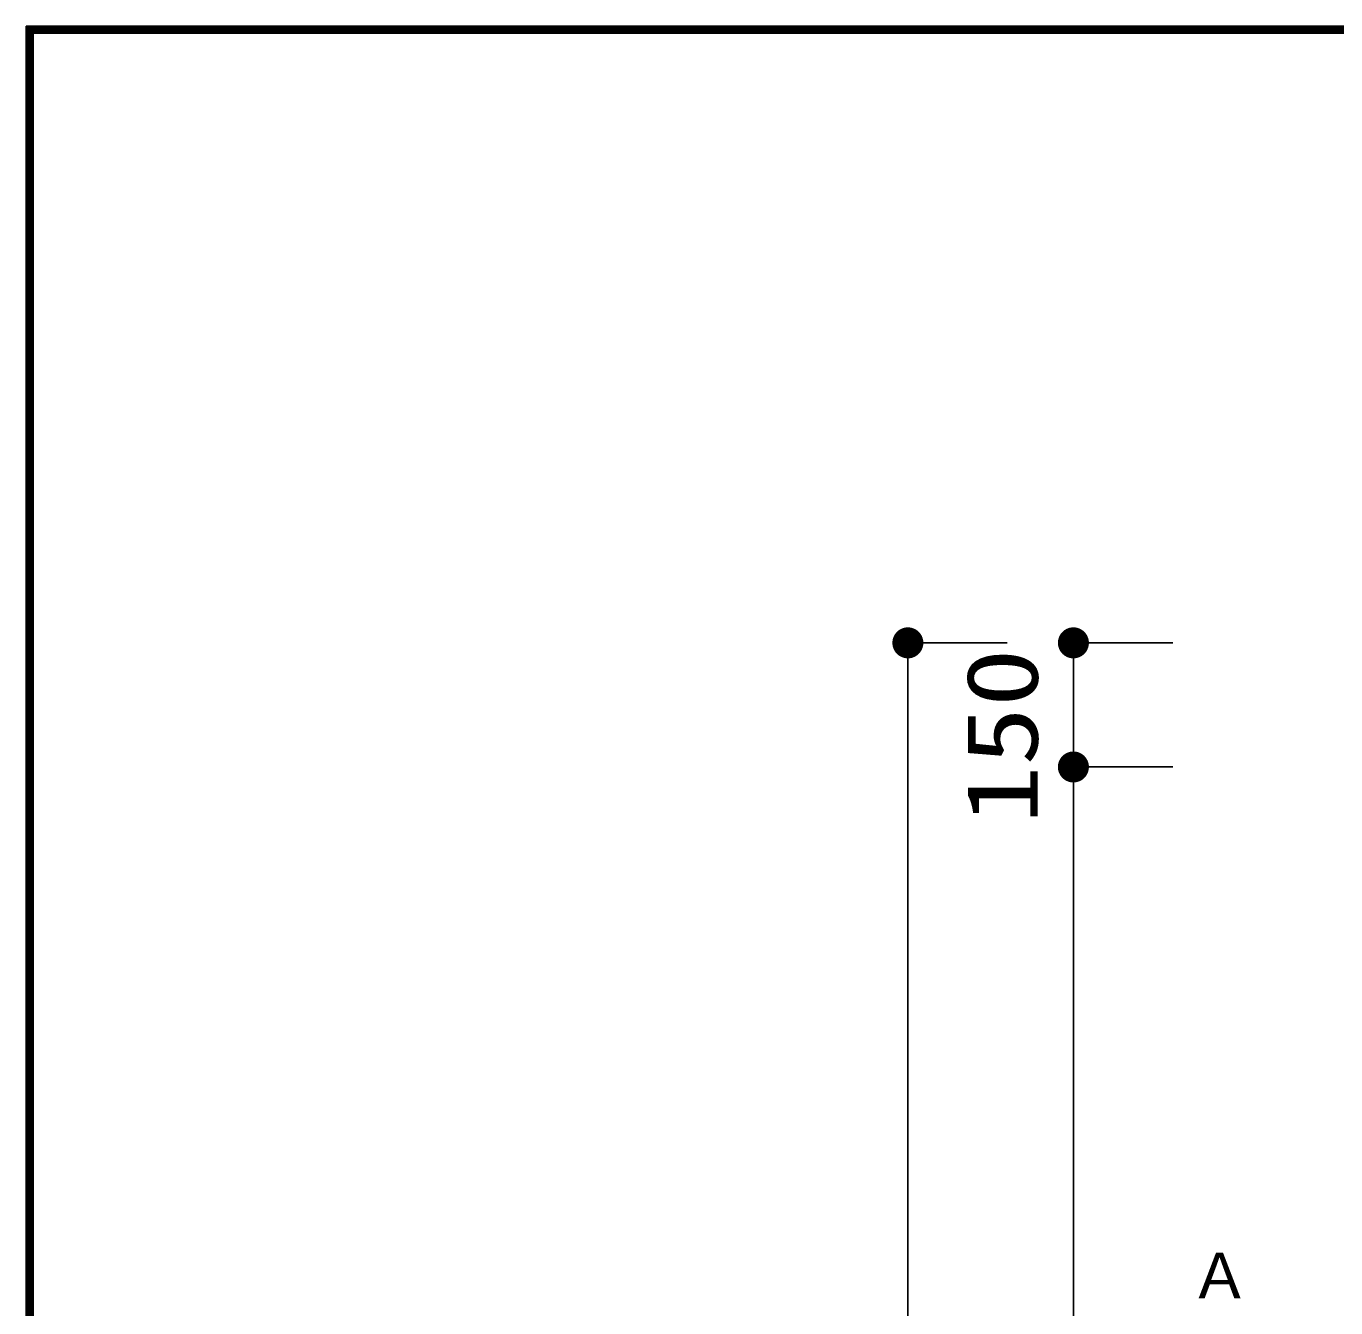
# Model space of a CAD drawing. Units: millimetres, scale not verified. Extents: x -8093 to 8093, y -5792 to 5792.
# Drawn here: x -8093 to -6511, y 4244 to 5792 of the extents above; entities that cross this region are included whole.
import ezdxf
from ezdxf.enums import TextEntityAlignment as Align

# ---------------------------------------------------------------- set-up
doc = ezdxf.new("R2010")
doc.units = ezdxf.units.MM
doc.header["$LTSCALE"] = 30
for name, color, linetype, lineweight in [('0-0_Axis_waku', 7, 'Continuous', 25), ('0-1_00クル-フ-0躯体', 3, 'Continuous', 25), ('0-3_00クル-フ-6寸法', 132, 'Continuous', 25)]:
    doc.layers.add(name, color=color, linetype=linetype, lineweight=lineweight)
doc.styles.add('ＭＳ ゴシック', font='')
doc.styles.get('ＭＳ ゴシック').set_extended_font_data('MS Gothic')

msp = doc.modelspace()

# ---------------------------------------------------------------- linework, layer by layer
at = {"layer": '0-0_Axis_waku'}
for p, q in [((-8093.4, 5792.4), (8093.4, 5792.4)), ((-8093.4, 5792.4), (-8093.4, -5792.4)), ((-8092.8, 5791.8), (8092.8, 5791.8)), ((-8092.8, 5791.8), (-8092.8, -5791.8)), ((-8092.2, 5791.2), (8092.2, 5791.2)), ((-8092.2, 5791.2), (-8092.2, -5791.2)), ((-8091.6, 5790.6), (8091.6, 5790.6)), ((-8091.6, 5790.6), (-8091.6, -5790.6)), ((-8091, 5790), (8091, 5790)), ((-8091, 5790), (-8091, -5790)), ((-8090.4, 5789.4), (8090.4, 5789.4)), ((-8090.4, 5789.4), (-8090.4, -5789.4)), ((-8089.8, 5788.8), (8089.8, 5788.8)), ((-8089.8, 5788.8), (-8089.8, -5788.8)), ((-8089.2, 5788.2), (8089.2, 5788.2)), ((-8089.2, 5788.2), (-8089.2, -5788.2)), ((-8088.6, 5787.6), (8088.6, 5787.6)), ((-8088.6, 5787.6), (-8088.6, -5787.6)), ((-8088, 5787), (8088, 5787)), ((-8088, 5787), (-8088, -5787)), ((-8087.4, 5786.4), (8087.4, 5786.4)), ((-8087.4, 5786.4), (-8087.4, -5786.4)), ((-8086.8, 5785.8), (8086.8, 5785.8)), ((-8086.8, 5785.8), (-8086.8, -5785.8)), ((-8086.2, 5785.2), (8086.2, 5785.2)), ((-8086.2, 5785.2), (-8086.2, -5785.2)), ((-8085.6, 5784.6), (8085.6, 5784.6)), ((-8085.6, 5784.6), (-8085.6, -5784.6)), ((-8085, 5784), (8085, 5784)), ((-8085, 5784), (-8085, -5784))]:
    msp.add_line(p, q, dxfattribs=at)
at = {"layer": '0-3_00クル-フ-6寸法', "color": 4}
for p, q in [((-6908.26, 5047.23), (-7028.26, 5047.23)), ((-7028.26, 5047.23), (-7028.26, 3127.23)), ((-6708.26, 5047.23), (-6828.26, 5047.23)), ((-6828.26, 5047.23), (-6828.26, 4897.23)), ((-6708.26, 4897.23), (-6828.26, 4897.23)), ((-6708.26, 4897.23), (-6828.26, 4897.23)), ((-6828.26, 4897.23), (-6828.26, 3277.23))]:
    msp.add_line(p, q, dxfattribs=at)
at = {"layer": '0-3_00クル-フ-6寸法'}
for points in [[(-7028.26, 5047.23), (-7039.28, 5062.39), (-7037.29, 5063.66)], [(-7028.26, 5047.23), (-7037.29, 5063.66), (-7035.16, 5064.66)], [(-7028.26, 5047.23), (-7035.16, 5064.66), (-7032.92, 5065.39)], [(-7028.26, 5047.23), (-7032.92, 5065.39), (-7030.61, 5065.83)], [(-7028.26, 5047.23), (-7030.61, 5065.83), (-7028.26, 5065.98)], [(-7028.26, 5047.23), (-7028.26, 5065.98), (-7025.91, 5065.83)], [(-7028.26, 5047.23), (-7025.91, 5065.83), (-7023.6, 5065.39)], [(-7028.26, 5047.23), (-7023.6, 5065.39), (-7021.36, 5064.66)], [(-7028.26, 5047.23), (-7021.36, 5064.66), (-7019.23, 5063.66)], [(-7028.26, 5047.23), (-7019.23, 5063.66), (-7017.24, 5062.39)], [(-6828.26, 5047.23), (-6839.28, 5062.39), (-6837.29, 5063.66)], [(-6828.26, 5047.23), (-6837.29, 5063.66), (-6835.16, 5064.66)], [(-6828.26, 5047.23), (-6835.16, 5064.66), (-6832.92, 5065.39)], [(-6828.26, 5047.23), (-6832.92, 5065.39), (-6830.61, 5065.83)], [(-6828.26, 5047.23), (-6830.61, 5065.83), (-6828.26, 5065.98)], [(-6828.26, 5047.23), (-6828.26, 5065.98), (-6825.91, 5065.83)], [(-6828.26, 5047.23), (-6825.91, 5065.83), (-6823.6, 5065.39)], [(-6828.26, 5047.23), (-6823.6, 5065.39), (-6821.36, 5064.66)], [(-6828.26, 5047.23), (-6821.36, 5064.66), (-6819.23, 5063.66)], [(-6828.26, 5047.23), (-6819.23, 5063.66), (-6817.24, 5062.39)], [(-7028.26, 5047.23), (-7046.97, 5048.4), (-7046.68, 5050.74)], [(-7028.26, 5047.23), (-7046.97, 5046.05), (-7046.97, 5048.4)], [(-7028.26, 5047.23), (-7046.68, 5043.71), (-7046.97, 5046.05)], [(-7028.26, 5047.23), (-7046.68, 5050.74), (-7046.09, 5053.02)], [(-7028.26, 5047.23), (-7046.09, 5041.43), (-7046.68, 5043.71)], [(-7028.26, 5047.23), (-7046.09, 5053.02), (-7045.22, 5055.21)], [(-7028.26, 5047.23), (-7045.22, 5039.24), (-7046.09, 5041.43)], [(-7028.26, 5047.23), (-7045.22, 5055.21), (-7044.09, 5057.27)], [(-7028.26, 5047.23), (-7044.09, 5037.18), (-7045.22, 5039.24)], [(-7028.26, 5047.23), (-7044.09, 5057.27), (-7042.71, 5059.18)], [(-7028.26, 5047.23), (-7042.71, 5035.27), (-7044.09, 5037.18)], [(-7028.26, 5047.23), (-7042.71, 5059.18), (-7041.09, 5060.89)], [(-7028.26, 5047.23), (-7041.09, 5033.56), (-7042.71, 5035.27)], [(-7028.26, 5047.23), (-7041.09, 5060.89), (-7039.28, 5062.39)], [(-7028.26, 5047.23), (-7039.28, 5032.06), (-7041.09, 5033.56)], [(-7028.26, 5047.23), (-7037.29, 5030.79), (-7039.28, 5032.06)], [(-7028.26, 5047.23), (-7035.16, 5029.79), (-7037.29, 5030.79)], [(-7028.26, 5047.23), (-7032.92, 5029.06), (-7035.16, 5029.79)], [(-7028.26, 5047.23), (-7030.61, 5028.62), (-7032.92, 5029.06)], [(-7028.26, 5047.23), (-7028.26, 5028.48), (-7030.61, 5028.62)], [(-7028.26, 5047.23), (-7017.24, 5062.39), (-7015.42, 5060.89)], [(-7028.26, 5047.23), (-7015.42, 5060.89), (-7013.81, 5059.18)], [(-7028.26, 5047.23), (-7013.81, 5059.18), (-7012.43, 5057.27)], [(-7028.26, 5047.23), (-7012.43, 5057.27), (-7011.29, 5055.21)], [(-7028.26, 5047.23), (-7011.29, 5055.21), (-7010.43, 5053.02)], [(-7028.26, 5047.23), (-7010.43, 5053.02), (-7009.84, 5050.74)], [(-7028.26, 5047.23), (-7009.84, 5050.74), (-7009.55, 5048.4)], [(-7028.26, 5047.23), (-7009.55, 5048.4), (-7009.55, 5046.05)], [(-7028.26, 5047.23), (-7025.91, 5028.62), (-7028.26, 5028.48)], [(-7028.26, 5047.23), (-7023.6, 5029.06), (-7025.91, 5028.62)], [(-7028.26, 5047.23), (-7021.36, 5029.79), (-7023.6, 5029.06)], [(-7028.26, 5047.23), (-7019.23, 5030.79), (-7021.36, 5029.79)], [(-7028.26, 5047.23), (-7017.24, 5032.06), (-7019.23, 5030.79)], [(-7028.26, 5047.23), (-7015.42, 5033.56), (-7017.24, 5032.06)], [(-7028.26, 5047.23), (-7013.81, 5035.27), (-7015.42, 5033.56)], [(-7028.26, 5047.23), (-7012.43, 5037.18), (-7013.81, 5035.27)], [(-7028.26, 5047.23), (-7011.29, 5039.24), (-7012.43, 5037.18)], [(-7028.26, 5047.23), (-7010.43, 5041.43), (-7011.29, 5039.24)], [(-7028.26, 5047.23), (-7009.84, 5043.71), (-7010.43, 5041.43)], [(-7028.26, 5047.23), (-7009.55, 5046.05), (-7009.84, 5043.71)], [(-6828.26, 5047.23), (-6846.97, 5048.4), (-6846.68, 5050.74)], [(-6828.26, 5047.23), (-6846.97, 5046.05), (-6846.97, 5048.4)], [(-6828.26, 5047.23), (-6846.68, 5043.71), (-6846.97, 5046.05)], [(-6828.26, 5047.23), (-6846.68, 5050.74), (-6846.09, 5053.02)], [(-6828.26, 5047.23), (-6846.09, 5041.43), (-6846.68, 5043.71)], [(-6828.26, 5047.23), (-6846.09, 5053.02), (-6845.22, 5055.21)], [(-6828.26, 5047.23), (-6845.22, 5039.24), (-6846.09, 5041.43)], [(-6828.26, 5047.23), (-6845.22, 5055.21), (-6844.09, 5057.27)], [(-6828.26, 5047.23), (-6844.09, 5037.18), (-6845.22, 5039.24)], [(-6828.26, 5047.23), (-6844.09, 5057.27), (-6842.71, 5059.18)], [(-6828.26, 5047.23), (-6842.71, 5035.27), (-6844.09, 5037.18)], [(-6828.26, 5047.23), (-6842.71, 5059.18), (-6841.09, 5060.89)], [(-6828.26, 5047.23), (-6841.09, 5033.56), (-6842.71, 5035.27)], [(-6828.26, 5047.23), (-6841.09, 5060.89), (-6839.28, 5062.39)], [(-6828.26, 5047.23), (-6839.28, 5032.06), (-6841.09, 5033.56)], [(-6828.26, 5047.23), (-6837.29, 5030.79), (-6839.28, 5032.06)], [(-6828.26, 5047.23), (-6835.16, 5029.79), (-6837.29, 5030.79)], [(-6828.26, 5047.23), (-6832.92, 5029.06), (-6835.16, 5029.79)], [(-6828.26, 5047.23), (-6830.61, 5028.62), (-6832.92, 5029.06)], [(-6828.26, 5047.23), (-6828.26, 5028.48), (-6830.61, 5028.62)], [(-6828.26, 5047.23), (-6817.24, 5062.39), (-6815.42, 5060.89)], [(-6828.26, 5047.23), (-6815.42, 5060.89), (-6813.81, 5059.18)], [(-6828.26, 5047.23), (-6813.81, 5059.18), (-6812.43, 5057.27)], [(-6828.26, 5047.23), (-6812.43, 5057.27), (-6811.29, 5055.21)], [(-6828.26, 5047.23), (-6811.29, 5055.21), (-6810.43, 5053.02)], [(-6828.26, 5047.23), (-6810.43, 5053.02), (-6809.84, 5050.74)], [(-6828.26, 5047.23), (-6809.84, 5050.74), (-6809.55, 5048.4)], [(-6828.26, 5047.23), (-6809.55, 5048.4), (-6809.55, 5046.05)], [(-6828.26, 5047.23), (-6825.91, 5028.62), (-6828.26, 5028.48)], [(-6828.26, 5047.23), (-6823.6, 5029.06), (-6825.91, 5028.62)], [(-6828.26, 5047.23), (-6821.36, 5029.79), (-6823.6, 5029.06)], [(-6828.26, 5047.23), (-6819.23, 5030.79), (-6821.36, 5029.79)], [(-6828.26, 5047.23), (-6817.24, 5032.06), (-6819.23, 5030.79)], [(-6828.26, 5047.23), (-6815.42, 5033.56), (-6817.24, 5032.06)], [(-6828.26, 5047.23), (-6813.81, 5035.27), (-6815.42, 5033.56)], [(-6828.26, 5047.23), (-6812.43, 5037.18), (-6813.81, 5035.27)], [(-6828.26, 5047.23), (-6811.29, 5039.24), (-6812.43, 5037.18)], [(-6828.26, 5047.23), (-6810.43, 5041.43), (-6811.29, 5039.24)], [(-6828.26, 5047.23), (-6809.84, 5043.71), (-6810.43, 5041.43)], [(-6828.26, 5047.23), (-6809.55, 5046.05), (-6809.84, 5043.71)], [(-6828.26, 4897.23), (-6846.09, 4903.02), (-6845.22, 4905.21)], [(-6828.26, 4897.23), (-6846.09, 4903.02), (-6845.22, 4905.21)], [(-6828.26, 4897.23), (-6845.22, 4905.21), (-6844.09, 4907.27)], [(-6828.26, 4897.23), (-6845.22, 4905.21), (-6844.09, 4907.27)], [(-6828.26, 4897.23), (-6844.09, 4907.27), (-6842.71, 4909.18)], [(-6828.26, 4897.23), (-6844.09, 4907.27), (-6842.71, 4909.18)], [(-6828.26, 4897.23), (-6842.71, 4909.18), (-6841.09, 4910.89)], [(-6828.26, 4897.23), (-6842.71, 4909.18), (-6841.09, 4910.89)], [(-6828.26, 4897.23), (-6841.09, 4910.89), (-6839.28, 4912.39)], [(-6828.26, 4897.23), (-6841.09, 4910.89), (-6839.28, 4912.39)], [(-6828.26, 4897.23), (-6839.28, 4912.39), (-6837.29, 4913.66)], [(-6828.26, 4897.23), (-6839.28, 4912.39), (-6837.29, 4913.66)], [(-6828.26, 4897.23), (-6837.29, 4913.66), (-6835.16, 4914.66)], [(-6828.26, 4897.23), (-6837.29, 4913.66), (-6835.16, 4914.66)], [(-6828.26, 4897.23), (-6835.16, 4914.66), (-6832.92, 4915.39)], [(-6828.26, 4897.23), (-6835.16, 4914.66), (-6832.92, 4915.39)], [(-6828.26, 4897.23), (-6832.92, 4915.39), (-6830.61, 4915.83)], [(-6828.26, 4897.23), (-6832.92, 4915.39), (-6830.61, 4915.83)], [(-6828.26, 4897.23), (-6830.61, 4915.83), (-6828.26, 4915.98)], [(-6828.26, 4897.23), (-6830.61, 4915.83), (-6828.26, 4915.98)], [(-6828.26, 4897.23), (-6828.26, 4915.98), (-6825.91, 4915.83)], [(-6828.26, 4897.23), (-6828.26, 4915.98), (-6825.91, 4915.83)], [(-6828.26, 4897.23), (-6825.91, 4915.83), (-6823.6, 4915.39)], [(-6828.26, 4897.23), (-6825.91, 4915.83), (-6823.6, 4915.39)], [(-6828.26, 4897.23), (-6823.6, 4915.39), (-6821.36, 4914.66)], [(-6828.26, 4897.23), (-6823.6, 4915.39), (-6821.36, 4914.66)], [(-6828.26, 4897.23), (-6821.36, 4914.66), (-6819.23, 4913.66)], [(-6828.26, 4897.23), (-6821.36, 4914.66), (-6819.23, 4913.66)], [(-6828.26, 4897.23), (-6819.23, 4913.66), (-6817.24, 4912.39)], [(-6828.26, 4897.23), (-6819.23, 4913.66), (-6817.24, 4912.39)], [(-6828.26, 4897.23), (-6817.24, 4912.39), (-6815.42, 4910.89)], [(-6828.26, 4897.23), (-6817.24, 4912.39), (-6815.42, 4910.89)], [(-6828.26, 4897.23), (-6815.42, 4910.89), (-6813.81, 4909.18)], [(-6828.26, 4897.23), (-6815.42, 4910.89), (-6813.81, 4909.18)], [(-6828.26, 4897.23), (-6813.81, 4909.18), (-6812.43, 4907.27)], [(-6828.26, 4897.23), (-6813.81, 4909.18), (-6812.43, 4907.27)], [(-6828.26, 4897.23), (-6812.43, 4907.27), (-6811.29, 4905.21)], [(-6828.26, 4897.23), (-6812.43, 4907.27), (-6811.29, 4905.21)], [(-6828.26, 4897.23), (-6811.29, 4905.21), (-6810.43, 4903.02)], [(-6828.26, 4897.23), (-6811.29, 4905.21), (-6810.43, 4903.02)], [(-6828.26, 4897.23), (-6846.97, 4898.4), (-6846.68, 4900.74)], [(-6828.26, 4897.23), (-6846.97, 4898.4), (-6846.68, 4900.74)], [(-6828.26, 4897.23), (-6846.97, 4896.05), (-6846.97, 4898.4)], [(-6828.26, 4897.23), (-6846.97, 4896.05), (-6846.97, 4898.4)], [(-6828.26, 4897.23), (-6846.68, 4893.71), (-6846.97, 4896.05)], [(-6828.26, 4897.23), (-6846.68, 4893.71), (-6846.97, 4896.05)], [(-6828.26, 4897.23), (-6846.68, 4900.74), (-6846.09, 4903.02)], [(-6828.26, 4897.23), (-6846.68, 4900.74), (-6846.09, 4903.02)], [(-6828.26, 4897.23), (-6846.09, 4891.43), (-6846.68, 4893.71)], [(-6828.26, 4897.23), (-6846.09, 4891.43), (-6846.68, 4893.71)], [(-6828.26, 4897.23), (-6845.22, 4889.24), (-6846.09, 4891.43)], [(-6828.26, 4897.23), (-6845.22, 4889.24), (-6846.09, 4891.43)], [(-6828.26, 4897.23), (-6844.09, 4887.18), (-6845.22, 4889.24)], [(-6828.26, 4897.23), (-6844.09, 4887.18), (-6845.22, 4889.24)], [(-6828.26, 4897.23), (-6842.71, 4885.27), (-6844.09, 4887.18)], [(-6828.26, 4897.23), (-6842.71, 4885.27), (-6844.09, 4887.18)], [(-6828.26, 4897.23), (-6841.09, 4883.56), (-6842.71, 4885.27)], [(-6828.26, 4897.23), (-6841.09, 4883.56), (-6842.71, 4885.27)], [(-6828.26, 4897.23), (-6839.28, 4882.06), (-6841.09, 4883.56)], [(-6828.26, 4897.23), (-6839.28, 4882.06), (-6841.09, 4883.56)], [(-6828.26, 4897.23), (-6837.29, 4880.79), (-6839.28, 4882.06)], [(-6828.26, 4897.23), (-6837.29, 4880.79), (-6839.28, 4882.06)], [(-6828.26, 4897.23), (-6835.16, 4879.79), (-6837.29, 4880.79)], [(-6828.26, 4897.23), (-6835.16, 4879.79), (-6837.29, 4880.79)], [(-6828.26, 4897.23), (-6832.92, 4879.06), (-6835.16, 4879.79)], [(-6828.26, 4897.23), (-6832.92, 4879.06), (-6835.16, 4879.79)], [(-6828.26, 4897.23), (-6830.61, 4878.62), (-6832.92, 4879.06)], [(-6828.26, 4897.23), (-6830.61, 4878.62), (-6832.92, 4879.06)], [(-6828.26, 4897.23), (-6828.26, 4878.48), (-6830.61, 4878.62)], [(-6828.26, 4897.23), (-6828.26, 4878.48), (-6830.61, 4878.62)], [(-6828.26, 4897.23), (-6810.43, 4903.02), (-6809.84, 4900.74)], [(-6828.26, 4897.23), (-6810.43, 4903.02), (-6809.84, 4900.74)], [(-6828.26, 4897.23), (-6809.84, 4900.74), (-6809.55, 4898.4)], [(-6828.26, 4897.23), (-6809.84, 4900.74), (-6809.55, 4898.4)], [(-6828.26, 4897.23), (-6809.55, 4898.4), (-6809.55, 4896.05)], [(-6828.26, 4897.23), (-6809.55, 4898.4), (-6809.55, 4896.05)], [(-6828.26, 4897.23), (-6825.91, 4878.62), (-6828.26, 4878.48)], [(-6828.26, 4897.23), (-6823.6, 4879.06), (-6825.91, 4878.62)], [(-6828.26, 4897.23), (-6821.36, 4879.79), (-6823.6, 4879.06)], [(-6828.26, 4897.23), (-6819.23, 4880.79), (-6821.36, 4879.79)], [(-6828.26, 4897.23), (-6817.24, 4882.06), (-6819.23, 4880.79)], [(-6828.26, 4897.23), (-6815.42, 4883.56), (-6817.24, 4882.06)], [(-6828.26, 4897.23), (-6813.81, 4885.27), (-6815.42, 4883.56)], [(-6828.26, 4897.23), (-6812.43, 4887.18), (-6813.81, 4885.27)], [(-6828.26, 4897.23), (-6811.29, 4889.24), (-6812.43, 4887.18)], [(-6828.26, 4897.23), (-6810.43, 4891.43), (-6811.29, 4889.24)], [(-6828.26, 4897.23), (-6809.84, 4893.71), (-6810.43, 4891.43)], [(-6828.26, 4897.23), (-6809.55, 4896.05), (-6809.84, 4893.71)], [(-6828.26, 4897.23), (-6825.91, 4878.62), (-6828.26, 4878.48)], [(-6828.26, 4897.23), (-6823.6, 4879.06), (-6825.91, 4878.62)], [(-6828.26, 4897.23), (-6821.36, 4879.79), (-6823.6, 4879.06)], [(-6828.26, 4897.23), (-6819.23, 4880.79), (-6821.36, 4879.79)], [(-6828.26, 4897.23), (-6817.24, 4882.06), (-6819.23, 4880.79)], [(-6828.26, 4897.23), (-6815.42, 4883.56), (-6817.24, 4882.06)], [(-6828.26, 4897.23), (-6813.81, 4885.27), (-6815.42, 4883.56)], [(-6828.26, 4897.23), (-6812.43, 4887.18), (-6813.81, 4885.27)], [(-6828.26, 4897.23), (-6811.29, 4889.24), (-6812.43, 4887.18)], [(-6828.26, 4897.23), (-6810.43, 4891.43), (-6811.29, 4889.24)], [(-6828.26, 4897.23), (-6809.84, 4893.71), (-6810.43, 4891.43)], [(-6828.26, 4897.23), (-6809.55, 4896.05), (-6809.84, 4893.71)]]:
    msp.add_solid(points, dxfattribs=at)

# ---------------------------------------------------------------- texts
at = {"layer": '0-1_00クル-フ-0躯体', "color": 4, "style": 'ＭＳ ゴシック'}
msp.add_text('Ａ', height=54.99, dxfattribs=at).set_placement((-6688.77, 4238.61), align=Align.BOTTOM_LEFT)
at = {"layer": '0-3_00クル-フ-6寸法', "color": 3, "style": 'ＭＳ ゴシック', "width": 1.2}
msp.add_text('150', height=86.66, rotation=90, dxfattribs=at).set_placement((-6845.36, 4828.2), align=Align.BOTTOM_LEFT)

doc.saveas('drawing.dxf')
